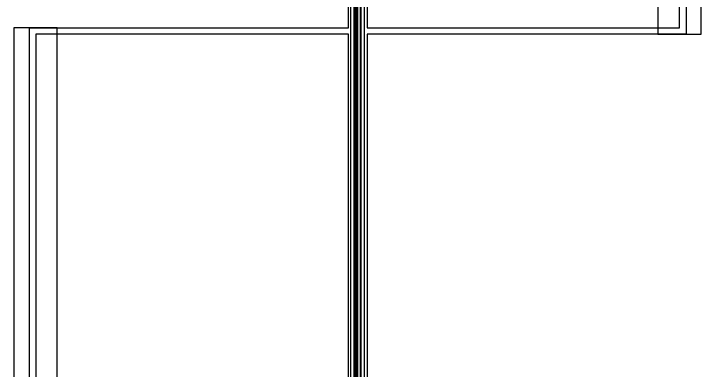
# Model space of a CAD drawing. Extents: x -3500 to 3500, y -1450 to 1450.
# Drawn here: x -877.8 to -560.8, y -156.6 to 7.9 of the extents above; entities that cross this region are included whole.
import ezdxf

# ---------------------------------------------------------------- set-up
doc = ezdxf.new("R2010")
doc.units = 0

msp = doc.modelspace()

# ---------------------------------------------------------------- linework, layer by layer
at = {"layer": 'EOS6MetalLayer'}
for points in [[(-720.45, -235.028), (-723.45, -235.028), (-723.45, -1.5), (-867.564, -1.5), (-867.564, -235.028), (-870.564, -235.028), (-870.564, 1.5), (-723.45, 1.5), (-723.45, 235.028), (-720.45, 235.028)], [(-717.921, 235.028), (-714.921, 235.028), (-714.921, 1.5), (-570.807, 1.5), (-570.807, 235.028), (-567.807, 235.028), (-567.807, -1.5), (-714.921, -1.5), (-714.921, -235.028), (-717.921, -235.028)]]:
    msp.add_lwpolyline(points, close=True, dxfattribs=at)
at = {"layer": 'HBMetalPosLayer'}
for points in [[(-580.807, -1.5), (-560.807, -1.5), (-560.807, 800), (-580.807, 800)], [(-857.807, 1.5), (-877.807, 1.5), (-877.807, -800), (-857.807, -800)]]:
    msp.add_lwpolyline(points, close=True, dxfattribs=at)
at = {"layer": 'HBSiProtectLayer'}
msp.add_lwpolyline([(-720.993, -280), (-717.621, -280), (-717.621, 280), (-720.993, 280)], close=True, dxfattribs=at)
at = {"layer": 'NegLayer'}
msp.add_lwpolyline([(-722.493, -225), (-716.121, -225), (-716.121, 225), (-722.493, 225)], close=True, dxfattribs=at)
at = {"layer": 'SiLayer'}
for points in [[(-719.493, -225), (-719.121, -225), (-719.121, 225), (-719.493, 225)], [(-719.7, -214), (-719.593, -214), (-719.593, 214), (-719.7, 214)]]:
    msp.add_lwpolyline(points, close=True, dxfattribs=at)

doc.saveas('drawing.dxf')
